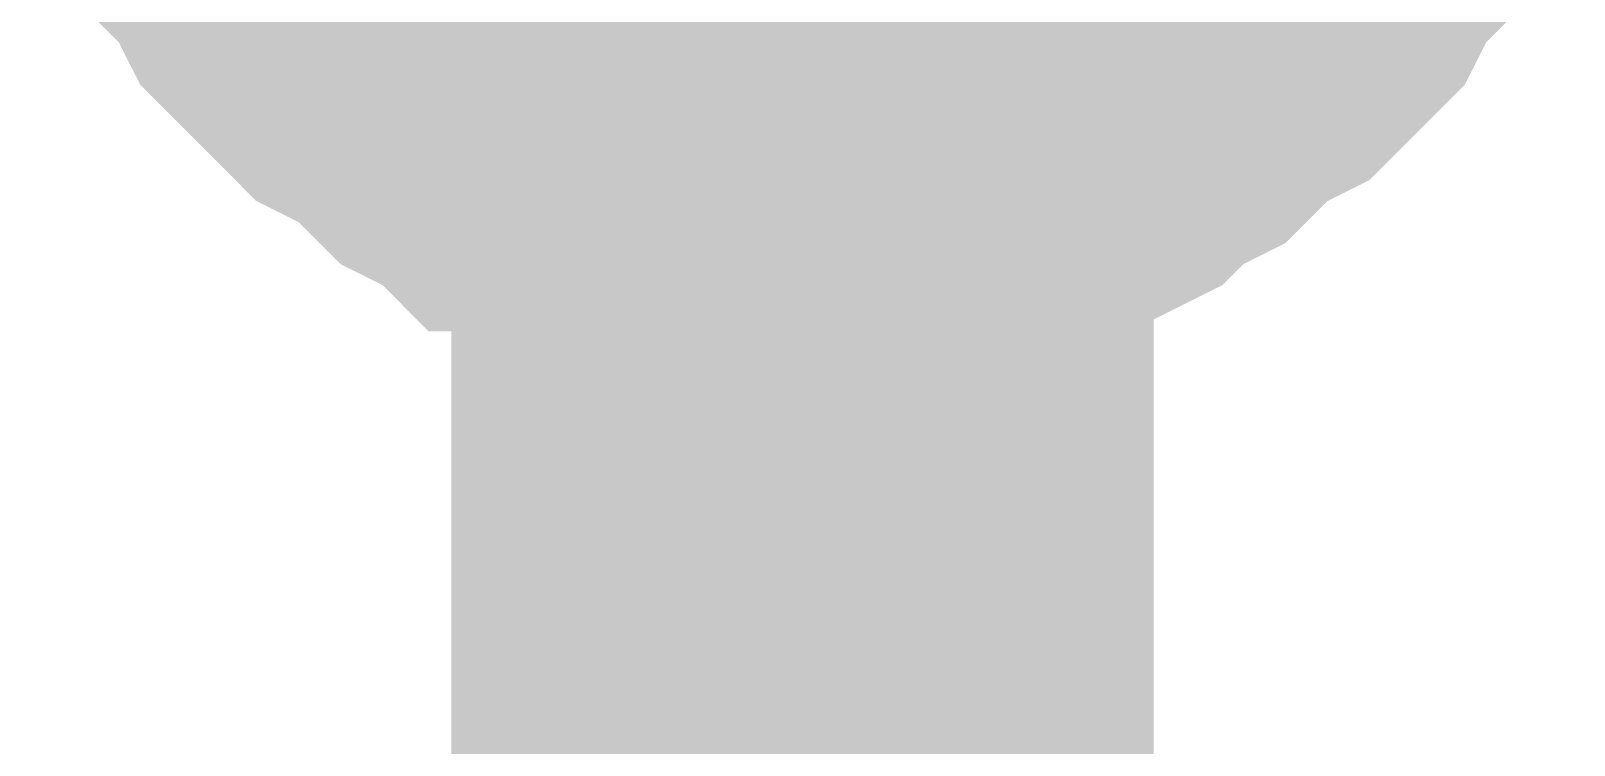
# Model space of a CAD drawing. Header units: inches. Extents: x 0 to 841, y 0 to 594.
# Drawn here: x 486.691 to 488.338, y 303.708 to 304.47 of the extents above; entities that cross this region are included whole.
import ezdxf

# ---------------------------------------------------------------- set-up
doc = ezdxf.new("R2010")
doc.units = ezdxf.units.IN
doc.layers.add('Sheet', color=255, linetype='Continuous')

msp = doc.modelspace()

# ---------------------------------------------------------------- linework, layer by layer
at = {"layer": 'Sheet'}
for points in [[(487.5141, 304.9955, 0.7493, 0.7493, 0), (487.5141, 289.9927, 0.7493, 0.7493, 0)], [(487.5141, 304.2319, 0.2997, 0.2997, 0), (487.4692, 304.2319, 0.2997, 0.2997, 0), (487.4243, 304.2319, 0.2997, 0.2997, 0), (487.4018, 304.2319, 0.2997, 0.2997, 0), (487.3569, 304.2543, 0.2997, 0.2997, 0), (487.312, 304.2543, 0.2997, 0.2997, 0), (487.2895, 304.2768, 0.2997, 0.2997, 0), (487.2446, 304.2768, 0.2997, 0.2997, 0), (487.2221, 304.2992, 0.2997, 0.2997, 0), (487.1772, 304.2992, 0.2997, 0.2997, 0), (487.1548, 304.3217, 0.2997, 0.2997, 0), (487.1099, 304.3441, 0.2997, 0.2997, 0), (487.0874, 304.3666, 0.2997, 0.2997, 0), (487.0649, 304.3891, 0.2997, 0.2997, 0), (487.02, 304.4115, 0.2997, 0.2997, 0), (486.9976, 304.434, 0.2997, 0.2997, 0), (486.9751, 304.4564, 0.2997, 0.2997, 0), (486.9527, 304.4789, 0.2997, 0.2997, 0), (486.9302, 304.5014, 0.2997, 0.2997, 0), (486.9077, 304.5463, 0.2997, 0.2997, 0), (486.8853, 304.5687, 0.2997, 0.2997, 0), (486.8628, 304.5912, 0.2997, 0.2997, 0), (486.8404, 304.6361, 0.2997, 0.2997, 0)], [(487.5141, 304.2319, 0.2997, 0.2997, 0), (487.4692, 304.2319, 0.2997, 0.2997, 0), (487.4243, 304.2319, 0.2997, 0.2997, 0), (487.4018, 304.2319, 0.2997, 0.2997, 0), (487.3569, 304.2543, 0.2997, 0.2997, 0), (487.312, 304.2543, 0.2997, 0.2997, 0), (487.2895, 304.2768, 0.2997, 0.2997, 0), (487.2446, 304.2768, 0.2997, 0.2997, 0), (487.2221, 304.2992, 0.2997, 0.2997, 0), (487.1772, 304.2992, 0.2997, 0.2997, 0), (487.1548, 304.3217, 0.2997, 0.2997, 0), (487.1099, 304.3441, 0.2997, 0.2997, 0), (487.0874, 304.3666, 0.2997, 0.2997, 0), (487.0649, 304.3891, 0.2997, 0.2997, 0), (487.02, 304.4115, 0.2997, 0.2997, 0), (486.9976, 304.434, 0.2997, 0.2997, 0), (486.9751, 304.4564, 0.2997, 0.2997, 0), (486.9527, 304.4789, 0.2997, 0.2997, 0), (486.9302, 304.5014, 0.2997, 0.2997, 0), (486.9077, 304.5463, 0.2997, 0.2997, 0), (486.8853, 304.5687, 0.2997, 0.2997, 0), (486.8628, 304.5912, 0.2997, 0.2997, 0), (486.8404, 304.6361, 0.2997, 0.2997, 0)], [(487.5141, 304.2319, 0.2997, 0.2997, 0), (487.4692, 304.2319, 0.2997, 0.2997, 0), (487.4243, 304.2319, 0.2997, 0.2997, 0), (487.4018, 304.2319, 0.2997, 0.2997, 0), (487.3569, 304.2543, 0.2997, 0.2997, 0), (487.312, 304.2543, 0.2997, 0.2997, 0), (487.2895, 304.2768, 0.2997, 0.2997, 0), (487.2446, 304.2768, 0.2997, 0.2997, 0), (487.2221, 304.2992, 0.2997, 0.2997, 0), (487.1772, 304.2992, 0.2997, 0.2997, 0), (487.1548, 304.3217, 0.2997, 0.2997, 0), (487.1099, 304.3441, 0.2997, 0.2997, 0), (487.0874, 304.3666, 0.2997, 0.2997, 0), (487.0649, 304.3891, 0.2997, 0.2997, 0), (487.02, 304.4115, 0.2997, 0.2997, 0), (486.9976, 304.434, 0.2997, 0.2997, 0), (486.9751, 304.4564, 0.2997, 0.2997, 0), (486.9527, 304.4789, 0.2997, 0.2997, 0), (486.9302, 304.5014, 0.2997, 0.2997, 0), (486.9077, 304.5463, 0.2997, 0.2997, 0), (486.8853, 304.5687, 0.2997, 0.2997, 0), (486.8628, 304.5912, 0.2997, 0.2997, 0), (486.8404, 304.6361, 0.2997, 0.2997, 0)], [(487.5141, 304.2319, 0.2997, 0.2997, 0), (487.4692, 304.2319, 0.2997, 0.2997, 0), (487.4243, 304.2319, 0.2997, 0.2997, 0), (487.4018, 304.2319, 0.2997, 0.2997, 0), (487.3569, 304.2543, 0.2997, 0.2997, 0), (487.312, 304.2543, 0.2997, 0.2997, 0), (487.2895, 304.2768, 0.2997, 0.2997, 0), (487.2446, 304.2768, 0.2997, 0.2997, 0), (487.2221, 304.2992, 0.2997, 0.2997, 0), (487.1772, 304.2992, 0.2997, 0.2997, 0), (487.1548, 304.3217, 0.2997, 0.2997, 0), (487.1099, 304.3441, 0.2997, 0.2997, 0), (487.0874, 304.3666, 0.2997, 0.2997, 0), (487.0649, 304.3891, 0.2997, 0.2997, 0), (487.02, 304.4115, 0.2997, 0.2997, 0), (486.9976, 304.434, 0.2997, 0.2997, 0), (486.9751, 304.4564, 0.2997, 0.2997, 0), (486.9527, 304.4789, 0.2997, 0.2997, 0), (486.9302, 304.5014, 0.2997, 0.2997, 0), (486.9077, 304.5463, 0.2997, 0.2997, 0), (486.8853, 304.5687, 0.2997, 0.2997, 0), (486.8628, 304.5912, 0.2997, 0.2997, 0), (486.8404, 304.6361, 0.2997, 0.2997, 0)], [(487.5141, 304.4789, 0.2997, 0.2997, 0), (487.4916, 304.4789, 0.2997, 0.2997, 0), (487.4692, 304.4789, 0.2997, 0.2997, 0), (487.4243, 304.4789, 0.2997, 0.2997, 0), (487.4018, 304.4789, 0.2997, 0.2997, 0), (487.3794, 304.5014, 0.2997, 0.2997, 0), (487.3569, 304.5014, 0.2997, 0.2997, 0), (487.3344, 304.5014, 0.2997, 0.2997, 0), (487.312, 304.5238, 0.2997, 0.2997, 0), (487.2895, 304.5238, 0.2997, 0.2997, 0), (487.2671, 304.5463, 0.2997, 0.2997, 0), (487.2446, 304.5463, 0.2997, 0.2997, 0), (487.2221, 304.5687, 0.2997, 0.2997, 0), (487.1997, 304.5687, 0.2997, 0.2997, 0), (487.1772, 304.5912, 0.2997, 0.2997, 0), (487.1548, 304.6137, 0.2997, 0.2997, 0), (487.1548, 304.6361, 0.2997, 0.2997, 0)], [(487.5141, 304.4789, 0.2997, 0.2997, 0), (487.4916, 304.4789, 0.2997, 0.2997, 0), (487.4692, 304.4789, 0.2997, 0.2997, 0), (487.4243, 304.4789, 0.2997, 0.2997, 0), (487.4018, 304.4789, 0.2997, 0.2997, 0), (487.3794, 304.5014, 0.2997, 0.2997, 0), (487.3569, 304.5014, 0.2997, 0.2997, 0), (487.3344, 304.5014, 0.2997, 0.2997, 0), (487.312, 304.5238, 0.2997, 0.2997, 0), (487.2895, 304.5238, 0.2997, 0.2997, 0), (487.2671, 304.5463, 0.2997, 0.2997, 0), (487.2446, 304.5463, 0.2997, 0.2997, 0), (487.2221, 304.5687, 0.2997, 0.2997, 0), (487.1997, 304.5687, 0.2997, 0.2997, 0), (487.1772, 304.5912, 0.2997, 0.2997, 0), (487.1548, 304.6137, 0.2997, 0.2997, 0), (487.1548, 304.6361, 0.2997, 0.2997, 0)], [(487.5141, 304.4789, 0.2997, 0.2997, 0), (487.4916, 304.4789, 0.2997, 0.2997, 0), (487.4692, 304.4789, 0.2997, 0.2997, 0), (487.4243, 304.4789, 0.2997, 0.2997, 0), (487.4018, 304.4789, 0.2997, 0.2997, 0), (487.3794, 304.5014, 0.2997, 0.2997, 0), (487.3569, 304.5014, 0.2997, 0.2997, 0), (487.3344, 304.5014, 0.2997, 0.2997, 0), (487.312, 304.5238, 0.2997, 0.2997, 0), (487.2895, 304.5238, 0.2997, 0.2997, 0), (487.2671, 304.5463, 0.2997, 0.2997, 0), (487.2446, 304.5463, 0.2997, 0.2997, 0), (487.2221, 304.5687, 0.2997, 0.2997, 0), (487.1997, 304.5687, 0.2997, 0.2997, 0), (487.1772, 304.5912, 0.2997, 0.2997, 0), (487.1548, 304.6137, 0.2997, 0.2997, 0), (487.1548, 304.6361, 0.2997, 0.2997, 0)], [(488.1878, 304.6361, 0.2997, 0.2997, 0), (488.1654, 304.5912, 0.2997, 0.2997, 0), (488.1429, 304.5687, 0.2997, 0.2997, 0), (488.1205, 304.5463, 0.2997, 0.2997, 0), (488.098, 304.5014, 0.2997, 0.2997, 0), (488.0755, 304.4789, 0.2997, 0.2997, 0), (488.0531, 304.4564, 0.2997, 0.2997, 0), (488.0306, 304.434, 0.2997, 0.2997, 0), (487.9857, 304.4115, 0.2997, 0.2997, 0), (487.9633, 304.3891, 0.2997, 0.2997, 0), (487.9408, 304.3666, 0.2997, 0.2997, 0), (487.8959, 304.3441, 0.2997, 0.2997, 0), (487.8734, 304.3217, 0.2997, 0.2997, 0), (487.8285, 304.2992, 0.2997, 0.2997, 0), (487.8061, 304.2992, 0.2997, 0.2997, 0), (487.7611, 304.2768, 0.2997, 0.2997, 0), (487.7387, 304.2768, 0.2997, 0.2997, 0), (487.6938, 304.2543, 0.2997, 0.2997, 0), (487.6713, 304.2543, 0.2997, 0.2997, 0), (487.6264, 304.2319, 0.2997, 0.2997, 0), (487.5815, 304.2319, 0.2997, 0.2997, 0), (487.559, 304.2319, 0.2997, 0.2997, 0), (487.5141, 304.2319, 0.2997, 0.2997, 0)], [(488.1878, 304.6361, 0.2997, 0.2997, 0), (488.1654, 304.5912, 0.2997, 0.2997, 0), (488.1429, 304.5687, 0.2997, 0.2997, 0), (488.1205, 304.5463, 0.2997, 0.2997, 0), (488.098, 304.5014, 0.2997, 0.2997, 0), (488.0755, 304.4789, 0.2997, 0.2997, 0), (488.0531, 304.4564, 0.2997, 0.2997, 0), (488.0306, 304.434, 0.2997, 0.2997, 0), (487.9857, 304.4115, 0.2997, 0.2997, 0), (487.9633, 304.3891, 0.2997, 0.2997, 0), (487.9408, 304.3666, 0.2997, 0.2997, 0), (487.8959, 304.3441, 0.2997, 0.2997, 0), (487.8734, 304.3217, 0.2997, 0.2997, 0), (487.8285, 304.2992, 0.2997, 0.2997, 0), (487.8061, 304.2992, 0.2997, 0.2997, 0), (487.7611, 304.2768, 0.2997, 0.2997, 0), (487.7387, 304.2768, 0.2997, 0.2997, 0), (487.6938, 304.2543, 0.2997, 0.2997, 0), (487.6713, 304.2543, 0.2997, 0.2997, 0), (487.6264, 304.2319, 0.2997, 0.2997, 0), (487.5815, 304.2319, 0.2997, 0.2997, 0), (487.559, 304.2319, 0.2997, 0.2997, 0), (487.5141, 304.2319, 0.2997, 0.2997, 0)], [(488.1878, 304.6361, 0.2997, 0.2997, 0), (488.1654, 304.5912, 0.2997, 0.2997, 0), (488.1429, 304.5687, 0.2997, 0.2997, 0), (488.1205, 304.5463, 0.2997, 0.2997, 0), (488.098, 304.5014, 0.2997, 0.2997, 0), (488.0755, 304.4789, 0.2997, 0.2997, 0), (488.0531, 304.4564, 0.2997, 0.2997, 0), (488.0306, 304.434, 0.2997, 0.2997, 0), (487.9857, 304.4115, 0.2997, 0.2997, 0), (487.9633, 304.3891, 0.2997, 0.2997, 0), (487.9408, 304.3666, 0.2997, 0.2997, 0), (487.8959, 304.3441, 0.2997, 0.2997, 0), (487.8734, 304.3217, 0.2997, 0.2997, 0), (487.8285, 304.2992, 0.2997, 0.2997, 0), (487.8061, 304.2992, 0.2997, 0.2997, 0), (487.7611, 304.2768, 0.2997, 0.2997, 0), (487.7387, 304.2768, 0.2997, 0.2997, 0), (487.6938, 304.2543, 0.2997, 0.2997, 0), (487.6713, 304.2543, 0.2997, 0.2997, 0), (487.6264, 304.2319, 0.2997, 0.2997, 0), (487.5815, 304.2319, 0.2997, 0.2997, 0), (487.559, 304.2319, 0.2997, 0.2997, 0), (487.5141, 304.2319, 0.2997, 0.2997, 0)], [(488.1878, 304.6361, 0.2997, 0.2997, 0), (488.1654, 304.5912, 0.2997, 0.2997, 0), (488.1429, 304.5687, 0.2997, 0.2997, 0), (488.1205, 304.5463, 0.2997, 0.2997, 0), (488.098, 304.5014, 0.2997, 0.2997, 0), (488.0755, 304.4789, 0.2997, 0.2997, 0), (488.0531, 304.4564, 0.2997, 0.2997, 0), (488.0306, 304.434, 0.2997, 0.2997, 0), (487.9857, 304.4115, 0.2997, 0.2997, 0), (487.9633, 304.3891, 0.2997, 0.2997, 0), (487.9408, 304.3666, 0.2997, 0.2997, 0), (487.8959, 304.3441, 0.2997, 0.2997, 0), (487.8734, 304.3217, 0.2997, 0.2997, 0), (487.8285, 304.2992, 0.2997, 0.2997, 0), (487.8061, 304.2992, 0.2997, 0.2997, 0), (487.7611, 304.2768, 0.2997, 0.2997, 0), (487.7387, 304.2768, 0.2997, 0.2997, 0), (487.6938, 304.2543, 0.2997, 0.2997, 0), (487.6713, 304.2543, 0.2997, 0.2997, 0), (487.6264, 304.2319, 0.2997, 0.2997, 0), (487.5815, 304.2319, 0.2997, 0.2997, 0), (487.559, 304.2319, 0.2997, 0.2997, 0), (487.5141, 304.2319, 0.2997, 0.2997, 0)], [(487.8734, 304.6361, 0.2997, 0.2997, 0), (487.851, 304.6137, 0.2997, 0.2997, 0), (487.8285, 304.5912, 0.2997, 0.2997, 0), (487.8061, 304.5687, 0.2997, 0.2997, 0), (487.7836, 304.5687, 0.2997, 0.2997, 0), (487.7611, 304.5463, 0.2997, 0.2997, 0), (487.7387, 304.5463, 0.2997, 0.2997, 0), (487.7162, 304.5238, 0.2997, 0.2997, 0), (487.6938, 304.5238, 0.2997, 0.2997, 0), (487.6938, 304.5014, 0.2997, 0.2997, 0), (487.6488, 304.5014, 0.2997, 0.2997, 0), (487.6264, 304.5014, 0.2997, 0.2997, 0), (487.6039, 304.4789, 0.2997, 0.2997, 0), (487.5815, 304.4789, 0.2997, 0.2997, 0), (487.559, 304.4789, 0.2997, 0.2997, 0), (487.5366, 304.4789, 0.2997, 0.2997, 0), (487.5141, 304.4789, 0.2997, 0.2997, 0)], [(487.8734, 304.6361, 0.2997, 0.2997, 0), (487.851, 304.6137, 0.2997, 0.2997, 0), (487.8285, 304.5912, 0.2997, 0.2997, 0), (487.8061, 304.5687, 0.2997, 0.2997, 0), (487.7836, 304.5687, 0.2997, 0.2997, 0), (487.7611, 304.5463, 0.2997, 0.2997, 0), (487.7387, 304.5463, 0.2997, 0.2997, 0), (487.7162, 304.5238, 0.2997, 0.2997, 0), (487.6938, 304.5238, 0.2997, 0.2997, 0), (487.6938, 304.5014, 0.2997, 0.2997, 0), (487.6488, 304.5014, 0.2997, 0.2997, 0), (487.6264, 304.5014, 0.2997, 0.2997, 0), (487.6039, 304.4789, 0.2997, 0.2997, 0), (487.5815, 304.4789, 0.2997, 0.2997, 0), (487.559, 304.4789, 0.2997, 0.2997, 0), (487.5366, 304.4789, 0.2997, 0.2997, 0), (487.5141, 304.4789, 0.2997, 0.2997, 0)], [(487.8734, 304.6361, 0.2997, 0.2997, 0), (487.851, 304.6137, 0.2997, 0.2997, 0), (487.8285, 304.5912, 0.2997, 0.2997, 0), (487.8061, 304.5687, 0.2997, 0.2997, 0), (487.7836, 304.5687, 0.2997, 0.2997, 0), (487.7611, 304.5463, 0.2997, 0.2997, 0), (487.7387, 304.5463, 0.2997, 0.2997, 0), (487.7162, 304.5238, 0.2997, 0.2997, 0), (487.6938, 304.5238, 0.2997, 0.2997, 0), (487.6938, 304.5014, 0.2997, 0.2997, 0), (487.6488, 304.5014, 0.2997, 0.2997, 0), (487.6264, 304.5014, 0.2997, 0.2997, 0), (487.6039, 304.4789, 0.2997, 0.2997, 0), (487.5815, 304.4789, 0.2997, 0.2997, 0), (487.559, 304.4789, 0.2997, 0.2997, 0), (487.5366, 304.4789, 0.2997, 0.2997, 0), (487.5141, 304.4789, 0.2997, 0.2997, 0)], [(487.5141, 304.2319, 0.0991, 0.0991, 0), (487.4692, 304.2319, 0.0991, 0.0991, 0), (487.4243, 304.2319, 0.0991, 0.0991, 0), (487.4018, 304.2319, 0.0991, 0.0991, 0), (487.3569, 304.2543, 0.0991, 0.0991, 0), (487.312, 304.2543, 0.0991, 0.0991, 0), (487.2895, 304.2768, 0.0991, 0.0991, 0), (487.2446, 304.2768, 0.0991, 0.0991, 0), (487.2221, 304.2992, 0.0991, 0.0991, 0), (487.1772, 304.2992, 0.0991, 0.0991, 0), (487.1548, 304.3217, 0.0991, 0.0991, 0), (487.1099, 304.3441, 0.0991, 0.0991, 0), (487.0874, 304.3666, 0.0991, 0.0991, 0), (487.0649, 304.3891, 0.0991, 0.0991, 0), (487.02, 304.4115, 0.0991, 0.0991, 0), (486.9976, 304.434, 0.0991, 0.0991, 0), (486.9751, 304.4564, 0.0991, 0.0991, 0), (486.9527, 304.4789, 0.0991, 0.0991, 0), (486.9302, 304.5014, 0.0991, 0.0991, 0), (486.9077, 304.5463, 0.0991, 0.0991, 0)], [(487.5141, 304.2319, 0.0991, 0.0991, 0), (487.4692, 304.2319, 0.0991, 0.0991, 0), (487.4243, 304.2319, 0.0991, 0.0991, 0), (487.4018, 304.2319, 0.0991, 0.0991, 0), (487.3569, 304.2543, 0.0991, 0.0991, 0), (487.312, 304.2543, 0.0991, 0.0991, 0), (487.2895, 304.2768, 0.0991, 0.0991, 0), (487.2446, 304.2768, 0.0991, 0.0991, 0), (487.2221, 304.2992, 0.0991, 0.0991, 0), (487.1772, 304.2992, 0.0991, 0.0991, 0), (487.1548, 304.3217, 0.0991, 0.0991, 0), (487.1099, 304.3441, 0.0991, 0.0991, 0), (487.0874, 304.3666, 0.0991, 0.0991, 0), (487.0649, 304.3891, 0.0991, 0.0991, 0), (487.02, 304.4115, 0.0991, 0.0991, 0), (486.9976, 304.434, 0.0991, 0.0991, 0), (486.9751, 304.4564, 0.0991, 0.0991, 0), (486.9527, 304.4789, 0.0991, 0.0991, 0), (486.9302, 304.5014, 0.0991, 0.0991, 0), (486.9077, 304.5463, 0.0991, 0.0991, 0)], [(487.5141, 304.2319, 0.0991, 0.0991, 0), (487.4692, 304.2319, 0.0991, 0.0991, 0), (487.4243, 304.2319, 0.0991, 0.0991, 0), (487.4018, 304.2319, 0.0991, 0.0991, 0), (487.3569, 304.2543, 0.0991, 0.0991, 0), (487.312, 304.2543, 0.0991, 0.0991, 0), (487.2895, 304.2768, 0.0991, 0.0991, 0), (487.2446, 304.2768, 0.0991, 0.0991, 0), (487.2221, 304.2992, 0.0991, 0.0991, 0), (487.1772, 304.2992, 0.0991, 0.0991, 0), (487.1548, 304.3217, 0.0991, 0.0991, 0), (487.1099, 304.3441, 0.0991, 0.0991, 0), (487.0874, 304.3666, 0.0991, 0.0991, 0), (487.0649, 304.3891, 0.0991, 0.0991, 0), (487.02, 304.4115, 0.0991, 0.0991, 0), (486.9976, 304.434, 0.0991, 0.0991, 0), (486.9751, 304.4564, 0.0991, 0.0991, 0), (486.9527, 304.4789, 0.0991, 0.0991, 0), (486.9302, 304.5014, 0.0991, 0.0991, 0), (486.9077, 304.5463, 0.0991, 0.0991, 0)], [(487.5141, 304.2319, 0.0991, 0.0991, 0), (487.4692, 304.2319, 0.0991, 0.0991, 0), (487.4243, 304.2319, 0.0991, 0.0991, 0), (487.4018, 304.2319, 0.0991, 0.0991, 0), (487.3569, 304.2543, 0.0991, 0.0991, 0), (487.312, 304.2543, 0.0991, 0.0991, 0), (487.2895, 304.2768, 0.0991, 0.0991, 0), (487.2446, 304.2768, 0.0991, 0.0991, 0), (487.2221, 304.2992, 0.0991, 0.0991, 0), (487.1772, 304.2992, 0.0991, 0.0991, 0), (487.1548, 304.3217, 0.0991, 0.0991, 0), (487.1099, 304.3441, 0.0991, 0.0991, 0), (487.0874, 304.3666, 0.0991, 0.0991, 0), (487.0649, 304.3891, 0.0991, 0.0991, 0), (487.02, 304.4115, 0.0991, 0.0991, 0), (486.9976, 304.434, 0.0991, 0.0991, 0), (486.9751, 304.4564, 0.0991, 0.0991, 0), (486.9527, 304.4789, 0.0991, 0.0991, 0), (486.9302, 304.5014, 0.0991, 0.0991, 0), (486.9077, 304.5463, 0.0991, 0.0991, 0)], [(488.1205, 304.5463, 0.0991, 0.0991, 0), (488.098, 304.5014, 0.0991, 0.0991, 0), (488.0755, 304.4789, 0.0991, 0.0991, 0), (488.0531, 304.4564, 0.0991, 0.0991, 0), (488.0306, 304.434, 0.0991, 0.0991, 0), (487.9857, 304.4115, 0.0991, 0.0991, 0), (487.9633, 304.3891, 0.0991, 0.0991, 0), (487.9408, 304.3666, 0.0991, 0.0991, 0), (487.8959, 304.3441, 0.0991, 0.0991, 0), (487.8734, 304.3217, 0.0991, 0.0991, 0), (487.8285, 304.2992, 0.0991, 0.0991, 0), (487.8061, 304.2992, 0.0991, 0.0991, 0), (487.7611, 304.2768, 0.0991, 0.0991, 0), (487.7387, 304.2768, 0.0991, 0.0991, 0), (487.6938, 304.2543, 0.0991, 0.0991, 0), (487.6713, 304.2543, 0.0991, 0.0991, 0), (487.6264, 304.2319, 0.0991, 0.0991, 0), (487.5815, 304.2319, 0.0991, 0.0991, 0), (487.559, 304.2319, 0.0991, 0.0991, 0), (487.5141, 304.2319, 0.0991, 0.0991, 0)], [(488.1205, 304.5463, 0.0991, 0.0991, 0), (488.098, 304.5014, 0.0991, 0.0991, 0), (488.0755, 304.4789, 0.0991, 0.0991, 0), (488.0531, 304.4564, 0.0991, 0.0991, 0), (488.0306, 304.434, 0.0991, 0.0991, 0), (487.9857, 304.4115, 0.0991, 0.0991, 0), (487.9633, 304.3891, 0.0991, 0.0991, 0), (487.9408, 304.3666, 0.0991, 0.0991, 0), (487.8959, 304.3441, 0.0991, 0.0991, 0), (487.8734, 304.3217, 0.0991, 0.0991, 0), (487.8285, 304.2992, 0.0991, 0.0991, 0), (487.8061, 304.2992, 0.0991, 0.0991, 0), (487.7611, 304.2768, 0.0991, 0.0991, 0), (487.7387, 304.2768, 0.0991, 0.0991, 0), (487.6938, 304.2543, 0.0991, 0.0991, 0), (487.6713, 304.2543, 0.0991, 0.0991, 0), (487.6264, 304.2319, 0.0991, 0.0991, 0), (487.5815, 304.2319, 0.0991, 0.0991, 0), (487.559, 304.2319, 0.0991, 0.0991, 0), (487.5141, 304.2319, 0.0991, 0.0991, 0)], [(488.1205, 304.5463, 0.0991, 0.0991, 0), (488.098, 304.5014, 0.0991, 0.0991, 0), (488.0755, 304.4789, 0.0991, 0.0991, 0), (488.0531, 304.4564, 0.0991, 0.0991, 0), (488.0306, 304.434, 0.0991, 0.0991, 0), (487.9857, 304.4115, 0.0991, 0.0991, 0), (487.9633, 304.3891, 0.0991, 0.0991, 0), (487.9408, 304.3666, 0.0991, 0.0991, 0), (487.8959, 304.3441, 0.0991, 0.0991, 0), (487.8734, 304.3217, 0.0991, 0.0991, 0), (487.8285, 304.2992, 0.0991, 0.0991, 0), (487.8061, 304.2992, 0.0991, 0.0991, 0), (487.7611, 304.2768, 0.0991, 0.0991, 0), (487.7387, 304.2768, 0.0991, 0.0991, 0), (487.6938, 304.2543, 0.0991, 0.0991, 0), (487.6713, 304.2543, 0.0991, 0.0991, 0), (487.6264, 304.2319, 0.0991, 0.0991, 0), (487.5815, 304.2319, 0.0991, 0.0991, 0), (487.559, 304.2319, 0.0991, 0.0991, 0), (487.5141, 304.2319, 0.0991, 0.0991, 0)], [(488.1205, 304.5463, 0.0991, 0.0991, 0), (488.098, 304.5014, 0.0991, 0.0991, 0), (488.0755, 304.4789, 0.0991, 0.0991, 0), (488.0531, 304.4564, 0.0991, 0.0991, 0), (488.0306, 304.434, 0.0991, 0.0991, 0), (487.9857, 304.4115, 0.0991, 0.0991, 0), (487.9633, 304.3891, 0.0991, 0.0991, 0), (487.9408, 304.3666, 0.0991, 0.0991, 0), (487.8959, 304.3441, 0.0991, 0.0991, 0), (487.8734, 304.3217, 0.0991, 0.0991, 0), (487.8285, 304.2992, 0.0991, 0.0991, 0), (487.8061, 304.2992, 0.0991, 0.0991, 0), (487.7611, 304.2768, 0.0991, 0.0991, 0), (487.7387, 304.2768, 0.0991, 0.0991, 0), (487.6938, 304.2543, 0.0991, 0.0991, 0), (487.6713, 304.2543, 0.0991, 0.0991, 0), (487.6264, 304.2319, 0.0991, 0.0991, 0), (487.5815, 304.2319, 0.0991, 0.0991, 0), (487.559, 304.2319, 0.0991, 0.0991, 0), (487.5141, 304.2319, 0.0991, 0.0991, 0)], [(487.5141, 304.4789, 0.0991, 0.0991, 0), (487.4916, 304.4789, 0.0991, 0.0991, 0), (487.4692, 304.4789, 0.0991, 0.0991, 0), (487.4243, 304.4789, 0.0991, 0.0991, 0), (487.4018, 304.4789, 0.0991, 0.0991, 0), (487.3794, 304.5014, 0.0991, 0.0991, 0), (487.3569, 304.5014, 0.0991, 0.0991, 0), (487.3344, 304.5014, 0.0991, 0.0991, 0), (487.312, 304.5238, 0.0991, 0.0991, 0)], [(487.5141, 304.4789, 0.0991, 0.0991, 0), (487.4916, 304.4789, 0.0991, 0.0991, 0), (487.4692, 304.4789, 0.0991, 0.0991, 0), (487.4243, 304.4789, 0.0991, 0.0991, 0), (487.4018, 304.4789, 0.0991, 0.0991, 0), (487.3794, 304.5014, 0.0991, 0.0991, 0), (487.3569, 304.5014, 0.0991, 0.0991, 0), (487.3344, 304.5014, 0.0991, 0.0991, 0), (487.312, 304.5238, 0.0991, 0.0991, 0)], [(487.5141, 304.4789, 0.0991, 0.0991, 0), (487.4916, 304.4789, 0.0991, 0.0991, 0), (487.4692, 304.4789, 0.0991, 0.0991, 0), (487.4243, 304.4789, 0.0991, 0.0991, 0), (487.4018, 304.4789, 0.0991, 0.0991, 0), (487.3794, 304.5014, 0.0991, 0.0991, 0), (487.3569, 304.5014, 0.0991, 0.0991, 0), (487.3344, 304.5014, 0.0991, 0.0991, 0), (487.312, 304.5238, 0.0991, 0.0991, 0)], [(487.6938, 304.5238, 0.0991, 0.0991, 0), (487.6938, 304.5014, 0.0991, 0.0991, 0), (487.6488, 304.5014, 0.0991, 0.0991, 0), (487.6264, 304.5014, 0.0991, 0.0991, 0), (487.6039, 304.4789, 0.0991, 0.0991, 0), (487.5815, 304.4789, 0.0991, 0.0991, 0), (487.559, 304.4789, 0.0991, 0.0991, 0), (487.5366, 304.4789, 0.0991, 0.0991, 0), (487.5141, 304.4789, 0.0991, 0.0991, 0)], [(487.6938, 304.5238, 0.0991, 0.0991, 0), (487.6938, 304.5014, 0.0991, 0.0991, 0), (487.6488, 304.5014, 0.0991, 0.0991, 0), (487.6264, 304.5014, 0.0991, 0.0991, 0), (487.6039, 304.4789, 0.0991, 0.0991, 0), (487.5815, 304.4789, 0.0991, 0.0991, 0), (487.559, 304.4789, 0.0991, 0.0991, 0), (487.5366, 304.4789, 0.0991, 0.0991, 0), (487.5141, 304.4789, 0.0991, 0.0991, 0)], [(487.6938, 304.5238, 0.0991, 0.0991, 0), (487.6938, 304.5014, 0.0991, 0.0991, 0), (487.6488, 304.5014, 0.0991, 0.0991, 0), (487.6264, 304.5014, 0.0991, 0.0991, 0), (487.6039, 304.4789, 0.0991, 0.0991, 0), (487.5815, 304.4789, 0.0991, 0.0991, 0), (487.559, 304.4789, 0.0991, 0.0991, 0), (487.5366, 304.4789, 0.0991, 0.0991, 0), (487.5141, 304.4789, 0.0991, 0.0991, 0)]]:
    msp.add_lwpolyline(points, format="xyseb", dxfattribs=at)

doc.saveas('drawing.dxf')
